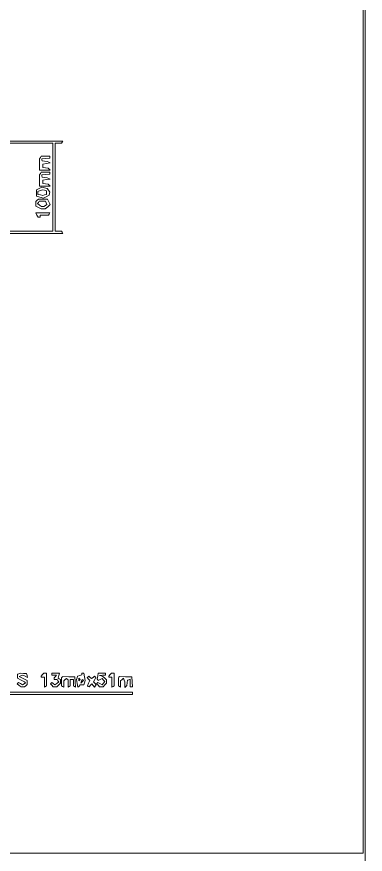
# Paper-space layout 'AN-21-DGE-076-A' of a CAD drawing. Header units: metres, sheet in millimetres. Extents: x 12 to 193, y 4 to 291.
# Drawn here: x 152.3 to 193.4, y 57.4 to 156.2 of the extents above; entities that cross this region are included whole.
import ezdxf

# ---------------------------------------------------------------- set-up
doc = ezdxf.new("R2010")
doc.units = ezdxf.units.M
doc.layers.add('DGE_CONTORNOS', color=7, linetype='Continuous', lineweight=0)
doc.layers.add('DGE_DATOS', color=7, linetype='Continuous', lineweight=0)

# ---------------------------------------------------------------- blocks, each defined once
blk = doc.blocks.new('LP_REF_DGE_MT_076_A')
at = {"layer": 'DGE_CONTORNOS'}
for points in [[(29.328, 147.316), (29.328, 24.509), (111.347, 24.509), (193.366, 24.509), (193.366, 147.316), (193.366, 270.123), (111.347, 270.123), (29.328, 270.123)], [(193.113, 163.694), (193.113, 57.519), (117.987, 57.519), (42.86, 57.519), (42.86, 163.694), (42.86, 269.87), (117.987, 269.87), (193.113, 269.87)], [(149.479, 141.371), (149.479, 141.245), (153.009, 141.245), (156.539, 141.245), (156.539, 136.06), (156.539, 130.874), (153.009, 130.874), (149.479, 130.874), (149.479, 130.748), (149.479, 130.621), (153.597, 130.621), (157.715, 130.621), (157.637, 130.748), (157.559, 130.874), (157.197, 130.874), (156.835, 130.874), (156.831, 136.06), (156.827, 141.245), (157.193, 141.245), (157.559, 141.245), (157.637, 141.371), (157.715, 141.498), (153.597, 141.498), (149.479, 141.498)], [(155.083, 139.569), (154.981, 139.411), (154.977, 138.747), (154.974, 138.083), (155.603, 138.083), (156.233, 138.083), (156.113, 138.199), (155.993, 138.315), (155.677, 138.357), (155.36, 138.399), (155.36, 138.589), (155.36, 138.779), (155.803, 138.852), (156.246, 138.925), (156.056, 139.004), (155.866, 139.083), (155.577, 139.12), (155.287, 139.158), (155.261, 139.285), (155.234, 139.411), (155.708, 139.45), (156.183, 139.49), (156.183, 139.608), (156.183, 139.727), (155.684, 139.727), (155.186, 139.727)], [(155.083, 137.672), (154.981, 137.514), (154.977, 136.85), (154.974, 136.186), (155.603, 136.186), (156.233, 136.186), (156.113, 136.302), (155.993, 136.418), (155.677, 136.46), (155.36, 136.502), (155.36, 136.692), (155.36, 136.882), (155.803, 136.955), (156.246, 137.028), (156.056, 137.107), (155.866, 137.185), (155.577, 137.223), (155.287, 137.261), (155.261, 137.388), (155.234, 137.514), (155.708, 137.553), (156.183, 137.593), (156.183, 137.711), (156.183, 137.83), (155.684, 137.83), (155.186, 137.83)], [(154.918, 135.899), (154.602, 135.736), (154.602, 135.368), (154.602, 135.001), (155.017, 134.893), (155.433, 134.785), (155.774, 134.949), (156.116, 135.113), (156.153, 135.304), (156.19, 135.495), (156.028, 135.707), (155.866, 135.919), (155.55, 135.991), (155.234, 136.062)], [(155.803, 135.422), (155.803, 135.193), (155.582, 135.147), (155.36, 135.101), (155.076, 135.152), (154.791, 135.204), (154.791, 135.383), (154.791, 135.562), (155.071, 135.665), (155.351, 135.769), (155.577, 135.71), (155.803, 135.651)], [(154.69, 134.517), (154.538, 134.365), (154.538, 134.094), (154.538, 133.824), (154.861, 133.677), (155.183, 133.53), (155.416, 133.53), (155.649, 133.53), (155.943, 133.768), (156.237, 134.006), (156.086, 134.337), (155.935, 134.668), (155.388, 134.668), (154.842, 134.668)], [(155.762, 134.213), (155.84, 134.01), (155.663, 133.899), (155.487, 133.787), (155.353, 133.785), (155.219, 133.783), (154.986, 133.954), (154.753, 134.124), (154.843, 134.27), (154.933, 134.415), (155.309, 134.415), (155.685, 134.415)], [(154.665, 132.771), (154.8, 132.518), (154.922, 132.518), (155.044, 132.518), (155.044, 132.645), (155.044, 132.771), (155.543, 132.771), (156.041, 132.771), (156.119, 132.898), (156.197, 133.024), (155.363, 133.024), (154.529, 133.024)], [(152.546, 78.686), (152.388, 78.619), (152.388, 78.38), (152.388, 78.141), (152.799, 77.932), (153.21, 77.722), (153.27, 77.668), (153.33, 77.614), (153.15, 77.504), (152.971, 77.393), (152.732, 77.521), (152.493, 77.649), (152.409, 77.565), (152.325, 77.481), (152.571, 77.302), (152.816, 77.122), (153.02, 77.122), (153.223, 77.122), (153.375, 77.274), (153.527, 77.426), (153.527, 77.65), (153.527, 77.875), (153.052, 78.121), (152.578, 78.366), (152.789, 78.45), (153.001, 78.533), (153.275, 78.386), (153.549, 78.24), (153.505, 78.471), (153.461, 78.703), (153.083, 78.728), (152.704, 78.752)], [(155.329, 78.577), (155.171, 78.398), (155.171, 78.329), (155.171, 78.261), (155.36, 78.261), (155.55, 78.261), (155.55, 77.684), (155.55, 77.107), (155.677, 77.185), (155.803, 77.264), (155.803, 78.015), (155.803, 78.766), (155.645, 78.762), (155.487, 78.757)], [(156.436, 78.64), (156.436, 78.513), (156.714, 78.513), (156.992, 78.513), (156.84, 78.362), (156.688, 78.21), (156.688, 78.109), (156.688, 78.008), (156.871, 78.008), (157.053, 78.008), (157.143, 77.862), (157.233, 77.716), (157.003, 77.548), (156.772, 77.379), (156.601, 77.522), (156.429, 77.664), (156.351, 77.586), (156.273, 77.508), (156.433, 77.315), (156.593, 77.122), (156.811, 77.122), (157.029, 77.122), (157.238, 77.354), (157.447, 77.585), (157.447, 77.789), (157.447, 77.993), (157.311, 78.077), (157.174, 78.162), (157.25, 78.464), (157.326, 78.766), (156.881, 78.766), (156.436, 78.766)], [(157.635, 78.28), (157.574, 78.218), (157.574, 77.741), (157.574, 77.264), (157.7, 77.185), (157.827, 77.107), (157.827, 77.479), (157.827, 77.85), (157.996, 77.991), (158.166, 78.132), (158.249, 78.049), (158.333, 77.965), (158.333, 77.536), (158.333, 77.107), (158.459, 77.185), (158.586, 77.264), (158.586, 77.636), (158.586, 78.008), (158.775, 78.008), (158.965, 78.008), (158.965, 77.636), (158.965, 77.264), (159.099, 77.181), (159.233, 77.098), (159.194, 77.711), (159.155, 78.324), (158.425, 78.332), (157.696, 78.341)], [(159.977, 78.655), (159.977, 78.543), (159.725, 78.477), (159.472, 78.411), (159.394, 78.208), (159.317, 78.006), (159.403, 77.547), (159.489, 77.089), (159.632, 77.232), (159.774, 77.375), (159.994, 77.375), (160.213, 77.375), (160.291, 77.623), (160.37, 77.87), (160.286, 78.318), (160.202, 78.766), (160.089, 78.766), (159.977, 78.766)], [(159.682, 77.923), (159.597, 77.839), (159.597, 78.008), (159.597, 78.176), (159.682, 78.092), (159.766, 78.008)], [(160.694, 78.303), (160.611, 78.221), (160.755, 78.047), (160.899, 77.874), (160.759, 77.566), (160.619, 77.258), (160.726, 77.191), (160.833, 77.125), (160.991, 77.315), (161.148, 77.504), (161.302, 77.294), (161.456, 77.084), (161.549, 77.235), (161.643, 77.386), (161.497, 77.562), (161.351, 77.738), (161.481, 77.983), (161.612, 78.227), (161.533, 78.306), (161.455, 78.385), (161.285, 78.244), (161.115, 78.103), (160.945, 78.244), (160.776, 78.385)], [(161.837, 78.419), (161.771, 78.072), (161.83, 77.976), (161.889, 77.88), (162.121, 78.005), (162.353, 78.129), (162.509, 77.942), (162.664, 77.755), (162.509, 77.568), (162.353, 77.381), (162.103, 77.515), (161.852, 77.649), (161.782, 77.578), (161.711, 77.508), (161.871, 77.315), (162.031, 77.122), (162.249, 77.122), (162.467, 77.122), (162.676, 77.354), (162.886, 77.585), (162.886, 77.777), (162.886, 77.968), (162.664, 78.161), (162.443, 78.354), (162.253, 78.424), (162.064, 78.494), (162.411, 78.503), (162.759, 78.513), (162.759, 78.64), (162.759, 78.766), (162.331, 78.766), (161.903, 78.766)], [(163.297, 78.577), (163.139, 78.398), (163.139, 78.329), (163.139, 78.261), (163.328, 78.261), (163.518, 78.261), (163.518, 77.684), (163.518, 77.107), (163.645, 77.185), (163.771, 77.264), (163.771, 78.015), (163.771, 78.766), (163.613, 78.762), (163.455, 78.757)], [(164.338, 78.28), (164.277, 78.218), (164.277, 77.741), (164.277, 77.264), (164.403, 77.185), (164.53, 77.107), (164.53, 77.479), (164.53, 77.85), (164.705, 77.995), (164.88, 78.141), (164.958, 77.937), (165.036, 77.734), (165.036, 77.403), (165.036, 77.072), (165.152, 77.192), (165.267, 77.312), (165.31, 77.618), (165.352, 77.925), (165.51, 77.977), (165.668, 78.029), (165.668, 77.575), (165.668, 77.122), (165.802, 77.122), (165.935, 77.122), (165.896, 77.723), (165.858, 78.324), (165.129, 78.332), (164.399, 78.341)], [(159.993, 77.721), (159.835, 77.565), (159.922, 77.792), (160.008, 78.018), (160.079, 77.948), (160.15, 77.877)]]:
    blk.add_lwpolyline(points, close=True, dxfattribs=at)
blk.add_lwpolyline([(140.931, 76.237), (153.426, 76.237), (165.921, 76.237), (165.921, 76.363), (165.921, 76.49), (153.6, 76.49), (141.279, 76.49)], dxfattribs=at)

psp = doc.layouts.new('AN-21-DGE-076-A')

# ---------------------------------------------------------------- block references
at = {"layer": 'DGE_DATOS'}
psp.add_blockref('LP_REF_DGE_MT_076_A', (0, 0), dxfattribs=at)

doc.saveas('drawing.dxf')
